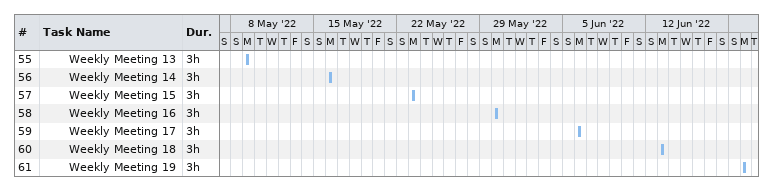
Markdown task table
| ID | Level | Task | Duration | Start | Finish |
|---|---|---|---|---|---|
| 55 | 3 | Weekly Meeting 13 | 3h | 2022-05-09 | 2022-05-09 |
| 56 | 3 | Weekly Meeting 14 | 3h | 2022-05-16 | 2022-05-16 |
| 57 | 3 | Weekly Meeting 15 | 3h | 2022-05-23 | 2022-05-23 |
| 58 | 3 | Weekly Meeting 16 | 3h | 2022-05-30 | 2022-05-30 |
| 59 | 3 | Weekly Meeting 17 | 3h | 2022-06-06 | 2022-06-06 |
| 60 | 3 | Weekly Meeting 18 | 3h | 2022-06-13 | 2022-06-13 |
| 61 | 3 | Weekly Meeting 19 | 3h | 2022-06-20 | 2022-06-20 |
